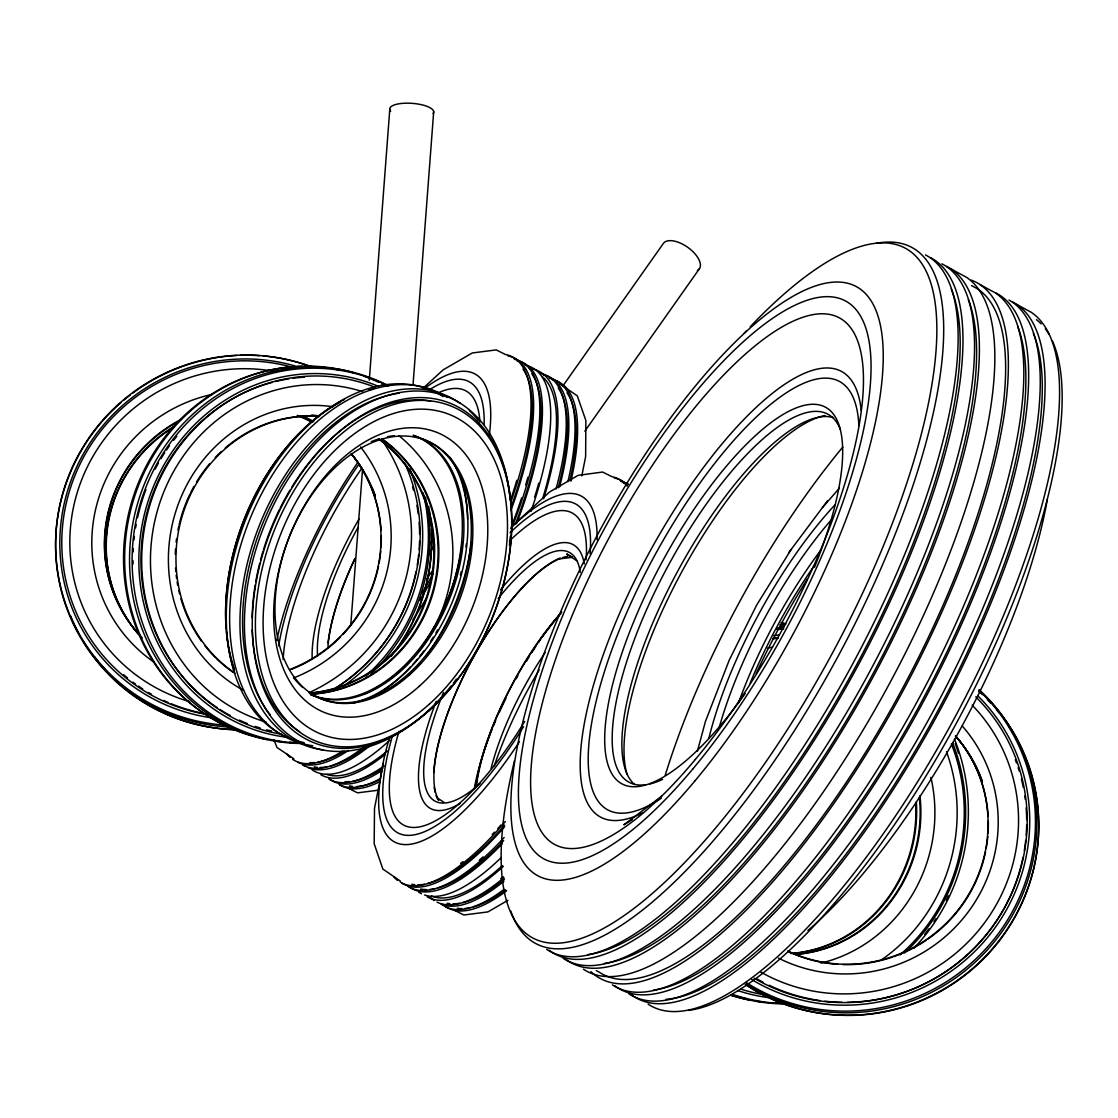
<?xml version="1.0" encoding="UTF-8"?>
<svg xmlns="http://www.w3.org/2000/svg" width="1118" height="1118" viewBox="0 0 1118 1118"><rect width="100%" height="100%" fill="white"/><g stroke="black" fill="none" stroke-linecap="round" stroke-linejoin="round"><path stroke-width="1.5" d="M350.759 625.144L362.456 470.538M369.289 380.19L389.791 109.187M413.059 384.438L433.686 111.688M383.446 763.426L374.502 808.314L374.181 843.769L382.873 869.077L400.328 881.026M581.807 475.863L585.636 456.577L585.86 420.494L577.265 395.814L559.811 383.865M697.408 751.212L705.472 721.362L729.285 660.011L756.69 605.034L791.292 549.245M426.838 578.789L431.869 571.661M562.661 386.241L663.267 243.598A22.025 10.845 35.2 0 1 689.554 248.685A22.025 10.845 35.2 0 1 697.38 270.528M584.826 431.199L699.505 268.599M822.568 507.446L839.338 488.231M788.511 552.991L827.641 500.612M422.814 388.449L443.203 369.82L472.285 352.967L496.21 349.906L505.434 354.49A229.302 75.074 -61.6 0 1 511.331 500.654M517.718 521.058L549.581 491.962L578.062 475.36L602.588 472.048L611.812 476.631A229.302 75.074 -61.6 0 1 627.1 486.162M661.59 796.24L623.844 824.818L632.397 819.62M507.935 900.311L487.853 911.925L463.914 914.985L454.705 910.401M559.797 558.874L572.458 557.267M378.163 790.216L357.536 792.844L348.327 788.26M950.901 268.879L966.357 277.236A395.604 129.52 -61.6 0 1 882.927 695.578A395.604 129.52 -61.6 0 1 583.4 969.194M979.885 284.531L995.341 292.888A395.604 129.52 -61.6 0 1 911.911 711.23A395.604 129.52 -61.6 0 1 612.385 984.86M1016.583 304.375L1031.075 312.202A395.604 129.52 -61.6 0 1 947.659 730.543A395.604 129.52 -61.6 0 1 648.133 1004.16M971.486 285.579L977.509 288.821A390.699 127.913 -61.6 0 1 895.113 701.992A390.699 127.913 -61.6 0 1 599.304 972.213L596.299 970.592M571.857 556.764L566.686 553.969L576.622 560.621M438.116 798.448L443.79 802.249M293.95 758.884L276.984 747.495L273.966 739.878M438.158 392.893A177.357 58.066 -61.6 0 1 479.915 422.073M432.848 573.995A177.357 58.066 -61.6 0 1 421.821 593.476M283.12 659.62A177.357 58.066 -61.6 0 1 361.799 468.33M430.137 389.316A186.944 61.21 -61.6 0 1 484.108 424.323M431.338 580.396A186.944 61.21 -61.6 0 1 419.977 599.989M278.703 645.813A186.944 61.21 -61.6 0 1 358.808 464.389M424.295 388.617A196.53 64.341 -61.6 0 1 489.279 435.419M425.804 599.164A196.53 64.341 -61.6 0 1 413.031 619.61M276.803 640.446A196.53 64.341 -61.6 0 1 357.648 462.712M514.238 359.241A229.302 75.074 -61.6 0 1 511.499 528.632M364.901 746.293A229.302 75.074 -61.6 0 1 302.796 764.95M531.819 373.831A226.647 74.207 -61.6 0 1 515.426 524.062M368.046 745.58A226.647 74.207 -61.6 0 1 330.145 766.179M326.708 766.892A226.647 74.207 -61.6 0 1 320.209 767.451M317.163 767.311A226.647 74.207 -61.6 0 1 314.284 766.878M516.823 360.639A229.302 75.074 -61.6 0 1 516.6 523.587M372.476 743.666A229.302 75.074 -61.6 0 1 308.344 767.8M305.382 766.347A229.302 75.074 -61.6 0 1 302.643 764.516M525.111 365.125A229.302 75.074 -61.6 0 1 531.008 511.289M389.707 740.284A229.302 75.074 -61.6 0 1 312.271 769.953M542.817 377.115A226.647 74.207 -61.6 0 1 542.817 498.027M387.261 751.016A226.647 74.207 -61.6 0 1 326.638 774.425M529.443 368.605A229.302 75.074 -61.6 0 1 543.641 498.754M385.5 754.105A229.302 75.074 -61.6 0 1 320.922 774.746M342.611 751.1A229.302 75.074 -61.6 0 1 292.595 759.332M289.953 757.291A229.302 75.074 -61.6 0 1 286.432 753.56M523.014 369.066A226.647 74.207 -61.6 0 1 510.94 507.684M344.386 751.226A226.647 74.207 -61.6 0 1 317.903 762.141M314.577 762.56A226.647 74.207 -61.6 0 1 309.868 762.658M508.019 355.887A229.302 75.074 -61.6 0 1 510.94 510.423M348.327 750.471A229.302 75.074 -61.6 0 1 298.031 762.364M540.651 373.51A229.302 75.074 -61.6 0 1 556.037 488.999M384.103 765.928A229.302 75.074 -61.6 0 1 329.209 779.218M558.217 388.086A226.647 74.207 -61.6 0 1 558.231 487.811M382.663 768.318A226.647 74.207 -61.6 0 1 353.106 781.161M349.794 781.58A226.647 74.207 -61.6 0 1 345.071 781.678M543.236 374.907A229.302 75.074 -61.6 0 1 559.559 486.875M381.965 770.526A229.302 75.074 -61.6 0 1 329.055 778.771M549.455 378.261A229.302 75.074 -61.6 0 1 567.944 481.495M380.525 778.491A229.302 75.074 -61.6 0 1 339.467 784.752M567.022 392.851A226.647 74.207 -61.6 0 1 570.054 480.069M379.505 779.917A226.647 74.207 -61.6 0 1 356.991 786.443M352.38 786.331A226.647 74.207 -61.6 0 1 349.501 785.898M552.04 379.659A229.302 75.074 -61.6 0 1 570.935 481.159M380.148 781.468A229.302 75.074 -61.6 0 1 339.201 784.501M327.937 646.218A141.329 46.271 -61.6 0 1 355.077 558.469M317.61 656A141.329 46.271 -61.6 0 1 358.123 527.305M312.202 659.145A149.98 49.108 -61.6 0 1 359.144 518.78M328.021 642.906A142.014 46.495 -61.6 0 1 354.923 558.511M428.474 555.185A177.357 58.066 -61.6 0 1 434.553 544.913M429.424 544.885A141.329 46.271 -61.6 0 1 433.099 539.044M516.837 480.307A226.647 74.207 -61.6 0 1 511.219 498.041M527.864 477.288A226.647 74.207 -61.6 0 1 525.642 485.072M521.645 497.887A226.647 74.207 -61.6 0 1 511.555 525.991M538.736 483.172A226.647 74.207 -61.6 0 1 534.586 497.3M955.247 743.568A188.662 177.371 -78.6 0 1 958.573 753.42M948.441 895.839A188.662 177.371 -78.6 0 1 946.247 900.381M935.892 918.661A188.662 177.371 -78.6 0 1 933.963 921.595M928.946 928.792A188.662 177.371 -78.6 0 1 924.712 934.341M788.4 1003.866A188.662 177.371 -78.6 0 1 730.865 994.838A187.894 176.658 -78.6 0 0 745.79 998.556M776.717 628.288A188.662 177.371 -78.6 0 1 783.564 627.729M780.252 626.974A187.894 176.658 -78.6 0 1 783.662 626.863M951.39 743.875A180.641 169.838 -78.6 0 1 900.102 954.828M763.706 994.657A180.641 169.838 -78.6 0 1 740.549 989.011M773.069 638.308A180.641 169.838 -78.6 0 1 778.198 637.595M946.471 751.631A172.214 161.914 -78.6 0 1 881.934 959.51M767.521 648.119A172.214 161.914 -78.6 0 1 772.594 647.154M954.562 739.389A187.894 176.658 -78.6 0 1 913.574 948.483M786.82 1003.503A187.894 176.658 -78.6 0 1 732.947 994.475M776.912 629.588A187.894 176.658 -78.6 0 1 783.732 628.973M952.634 742.813A182.905 171.962 -78.6 0 1 904.602 952.927M767.745 997.508A182.905 171.962 -78.6 0 1 737.503 990.478M773.81 635.667A182.905 171.962 -78.6 0 1 778.994 634.996M915.698 803.353A139.457 131.113 -78.6 0 1 790.496 953.472M916.327 801.774A139.457 131.113 -78.6 0 1 792.941 953.486M919.401 797.316A139.457 131.113 -78.6 0 1 794.73 954.325M930.889 777.331A150.902 141.874 -78.6 0 1 820.878 963.129M919.946 795.736A139.457 131.113 -78.6 0 1 795.457 954.465M772.915 638.923A179.341 168.608 -78.6 0 1 778.002 638.266M778.338 1002.902A188.662 177.371 -78.6 0 1 771.434 1002.678M764.516 1002.175A188.662 177.371 -78.6 0 1 757.655 1001.379M750.863 1000.303A188.662 177.371 -78.6 0 1 730.906 995.453M780.378 626.653A188.662 177.371 -78.6 0 1 783.802 626.527M781.817 623.089A187.894 122.225 -68.1 0 1 785.018 624.207M779.973 624.515A188.662 122.728 -68.1 0 1 784.78 625.2M780.42 626.499A187.894 122.225 -68.1 0 1 783.676 626.807M781.105 622.502A188.662 122.728 -68.1 0 1 785.996 623.942M281.666 734.274A180.641 169.838 -78.6 0 1 148.303 510.633A180.641 169.838 -78.6 0 1 375.131 387.289M266.14 722.088A172.214 161.914 -78.6 0 1 157.806 509.193A172.214 161.914 -78.6 0 1 362.693 391.649M258.775 737.097A187.894 176.658 -78.6 0 1 124.839 535.536A187.894 176.658 -78.6 0 1 301.636 366.48M308.498 366.494A187.894 176.658 -78.6 0 1 315.388 366.774M322.25 367.361A187.894 176.658 -78.6 0 1 329.083 368.213M335.833 369.345A187.894 176.658 -78.6 0 1 340.822 370.379M267.132 739.613A188.662 177.371 -78.6 0 1 130.107 512.393A188.662 177.371 -78.6 0 1 354.434 373.021M364.286 376.291A188.662 177.371 -78.6 0 1 378.625 382.314M381.727 383.837A188.662 177.371 -78.6 0 1 386.283 386.199M296.298 742.52A188.662 177.371 -78.6 0 1 289.394 742.296M280.758 741.611A188.662 177.371 -78.6 0 1 273.91 740.745M302.908 743.512A188.662 177.371 -78.6 0 1 134.985 513.386A188.662 177.371 -78.6 0 1 388.142 385.598M382.538 439.248A139.457 131.113 -78.6 0 1 433.449 591.59A139.457 131.113 -78.6 0 1 311.726 694.194M235.129 673.302A139.457 131.113 -78.6 0 1 183.198 512.882A139.457 131.113 -78.6 0 1 318.546 416.399M381.811 439.108A139.457 131.113 -78.6 0 1 432.708 591.436A139.457 131.113 -78.6 0 1 310.986 694.054M232.963 672.17A139.457 131.113 -78.6 0 1 216.836 658.949M215.648 657.789A139.457 131.113 -78.6 0 1 204.552 645.296M201.519 641.257A139.457 131.113 -78.6 0 1 195.063 631.432M194.211 629.979A139.457 131.113 -78.6 0 1 180.892 598.717M179.565 593.77A139.457 131.113 -78.6 0 1 178.768 590.43M177.72 585.357A139.457 131.113 -78.6 0 1 177.119 581.947M176.602 578.509A139.457 131.113 -78.6 0 1 176.169 575.071M175.819 571.619A139.457 131.113 -78.6 0 1 175.554 568.182M175.288 554.402A139.457 131.113 -78.6 0 1 175.526 549.176M176.127 542.216A139.457 131.113 -78.6 0 1 176.546 538.75M177.958 530.184A139.457 131.113 -78.6 0 1 178.656 526.802M179.034 525.125A139.457 131.113 -78.6 0 1 189.99 494.044M190.745 492.507A139.457 131.113 -78.6 0 1 193.959 486.428M196.558 481.942A139.457 131.113 -78.6 0 1 209.625 463.774M215.299 457.458A139.457 131.113 -78.6 0 1 221.378 451.462M225.193 448.038A139.457 131.113 -78.6 0 1 300.658 416.343M302.349 416.217A139.457 131.113 -78.6 0 1 319.538 416.385M303.062 743.107A187.894 176.658 -78.6 0 1 137.542 513.931A187.894 176.658 -78.6 0 1 388.142 385.878M287.438 737.349A182.905 171.962 -78.6 0 1 145.06 511.695A182.905 171.962 -78.6 0 1 378.429 386.353M398.888 435.671A150.902 141.874 -78.6 0 1 436.076 623.704M434.525 626.709A150.902 141.874 -78.6 0 1 418.747 650.997M408.783 662.387A150.902 141.874 -78.6 0 1 388.463 679.954M381.42 684.691A150.902 141.874 -78.6 0 1 364.664 693.803M243.598 690.379A150.902 141.874 -78.6 0 1 175.805 511.387A150.902 141.874 -78.6 0 1 332.982 406.728M378.988 439.276A139.457 131.113 -78.6 0 1 428.711 589.717A139.457 131.113 -78.6 0 1 310.161 692.95M311.852 415.309A139.457 131.113 -78.6 0 1 318.742 415.854M271.604 730.99A179.341 168.608 -78.6 0 1 266.685 729.816M260.145 728A179.341 168.608 -78.6 0 1 255.267 726.448M247.246 723.5A179.341 168.608 -78.6 0 1 239.406 720.132M230.294 715.59A179.341 168.608 -78.6 0 1 220.036 709.539M217.158 707.666A179.341 168.608 -78.6 0 1 143.607 528.269A179.341 168.608 -78.6 0 1 272.345 382.356M275.685 381.504A179.341 168.608 -78.6 0 1 289.185 378.792M292.567 378.303A179.341 168.608 -78.6 0 1 304.417 377.157M133.042 564.031A184.987 173.919 -78.6 0 1 133 560.607M133.154 551.985A184.987 173.919 -78.6 0 1 133.322 548.533M134.006 539.868A184.987 173.919 -78.6 0 1 134.384 536.416M135.599 527.836A184.987 173.919 -78.6 0 1 136.2 524.426M137.542 517.69A184.987 173.919 -78.6 0 1 145.955 489.53M155.123 469.169A184.987 173.919 -78.6 0 1 158.393 463.131M161.006 458.687A184.987 173.919 -78.6 0 1 164.667 452.846M166.582 449.967A184.987 173.919 -78.6 0 1 169.531 445.733M173.639 440.254A184.987 173.919 -78.6 0 1 176.812 436.258M379.715 439.416A139.457 131.113 -78.6 0 1 429.438 589.871A139.457 131.113 -78.6 0 1 310.902 693.09M310.86 415.379A139.457 131.113 -78.6 0 1 319.469 415.994M234.375 670.898A182.905 118.983 -68.1 0 1 344.442 399.419M368.73 390.098A182.905 118.983 -68.1 0 1 373.524 388.966M304.194 742.659A187.894 122.225 -68.1 0 1 294.383 740.102M286.501 737.028A187.894 122.225 -68.1 0 1 251.788 505.35A187.894 122.225 -68.1 0 1 443.063 396.569M312.747 745.734A188.662 122.728 -68.1 0 1 248.224 523.308A188.662 122.728 -68.1 0 1 447.298 397.449M323.06 749.885A188.662 122.728 -68.1 0 1 259.446 525.167A188.662 122.728 -68.1 0 1 460.295 403.388M469.294 410.627A188.662 122.728 -68.1 0 1 478.602 420.564M234.347 668.927A180.641 117.502 -68.1 0 1 226.577 631.852M226.269 628.414A180.641 117.502 -68.1 0 1 339.886 402.452M413.898 436.565A139.457 90.712 -68.1 0 1 456.41 603.203A139.457 90.712 -68.1 0 1 310.399 693.342M302.698 687.486A139.457 90.712 -68.1 0 1 293.573 677.648M371.302 441.624A139.457 90.712 -68.1 0 1 379.421 438.717M387.443 436.719A139.457 90.712 -68.1 0 1 394.193 435.699M441.191 697.618A187.894 122.225 -68.1 0 1 253.325 682.385A187.894 122.225 -68.1 0 1 346.3 416.217A187.894 122.225 -68.1 0 1 510.199 500.081M510.283 536.458A187.894 122.225 -68.1 0 1 509.431 545.36M456.479 679.059A187.894 122.225 -68.1 0 1 453.335 683.182M451.197 685.893A187.894 122.225 -68.1 0 1 443.469 695.089M471.237 542.607A162.054 105.413 -68.1 0 1 425.762 656.252M420.41 663.156A162.054 105.413 -68.1 0 1 417.07 667.18M310.483 694.516A139.457 90.712 -68.1 0 0 447.955 598.409A139.457 90.712 -68.1 0 0 413.171 435.265A139.457 90.712 -68.1 0 1 449.492 599.038A139.457 90.712 -68.1 0 1 310.455 694.446M299.638 731.661A179.341 116.663 -68.1 0 1 252.221 629.797M252.137 617.723A179.341 116.663 -68.1 0 1 255.183 585.035M255.743 581.695A179.341 116.663 -68.1 0 1 259.683 563.276M260.55 559.936A179.341 116.663 -68.1 0 1 262.884 551.691M263.387 550.042A179.341 116.663 -68.1 0 1 279.36 509.696M280.129 508.159A179.341 116.663 -68.1 0 1 290.037 490.047M291.826 487.113A179.341 116.663 -68.1 0 1 430.584 401.041M461.371 478.183A150.553 97.937 -68.1 0 1 467.576 519.185M466.346 543.725A150.553 97.937 -68.1 0 1 465.954 546.954M461.245 571.633A150.553 97.937 -68.1 0 1 460.392 574.918M437.655 629.909A150.553 97.937 -68.1 0 1 435.936 632.83M433.281 637.162A150.553 97.937 -68.1 0 1 430.556 641.397M423.918 650.858A150.553 97.937 -68.1 0 1 419.571 656.476M417.335 659.229A150.553 97.937 -68.1 0 1 412.724 664.567M410.362 667.153A150.553 97.937 -68.1 0 1 376.514 694.823M270.123 714.723A184.987 120.339 -68.1 0 1 262.129 524.845A184.987 120.339 -68.1 0 1 399.14 393.187M449.827 457.164A145.144 94.415 -68.1 0 1 452.944 600.38A145.144 94.415 -68.1 0 1 352.366 703.236M462.391 541.992A150.902 98.16 -68.1 0 1 422.758 645.379M509.305 541.14A177.357 58.066 -61.6 0 1 586.042 559.964M524.705 721.417A177.357 58.066 -61.6 0 1 416.036 827.376A177.357 58.066 -61.6 0 1 398.958 731.438M510.115 532.699A186.944 61.21 -61.6 0 1 590.08 553.745M523.601 726.602A186.944 61.21 -61.6 0 1 410.655 835.3A186.944 61.21 -61.6 0 1 392.376 736.007M510.856 528.045A196.53 64.341 -61.6 0 1 597.082 539.854M519.409 741.751A196.53 64.341 -61.6 0 1 404.8 844.593A196.53 64.341 -61.6 0 1 389.567 737.405M505.35 821.492A229.302 75.074 -61.6 0 1 401.823 883.108M397.631 880.495A229.302 75.074 -61.6 0 1 393.927 877.029M500.99 824.944A226.647 74.207 -61.6 0 1 497.706 828.62M494.449 832.183A226.647 74.207 -61.6 0 1 492.283 834.489M463.02 861.573A226.647 74.207 -61.6 0 1 460.602 863.431M504.679 825.098A226.647 74.207 -61.6 0 1 427.719 883.569M424.281 884.282A226.647 74.207 -61.6 0 1 417.783 884.841M414.736 884.687A226.647 74.207 -61.6 0 1 411.857 884.268M504.595 826.761A229.302 75.074 -61.6 0 1 400.216 881.892M614.397 478.029A229.302 75.074 -61.6 0 1 627.394 484.974M504.162 837.522A229.302 75.074 -61.6 0 1 407.777 886.225M620.616 481.383A229.302 75.074 -61.6 0 1 628.344 484.276M498.153 598.619A141.329 46.271 -61.6 0 1 580.242 572.486M479.957 783.578A141.329 46.271 -61.6 0 1 443.553 692.461M483.046 856.891A226.647 74.207 -61.6 0 1 479.259 860.217M503.673 840.638A226.647 74.207 -61.6 0 1 438.27 887.874M434.79 888.712A226.647 74.207 -61.6 0 1 429.759 889.453M426.587 889.593A226.647 74.207 -61.6 0 1 420.661 889.02M502.164 843.81A229.302 75.074 -61.6 0 1 409.02 886.658M623.201 482.78A229.302 75.074 -61.6 0 1 627.981 484.22M501.297 857.52A229.302 75.074 -61.6 0 1 424.547 895.001M421.5 893.743A229.302 75.074 -61.6 0 1 418.649 892.094M502.443 865.542A226.647 74.207 -61.6 0 1 431.478 895.993M503.338 866.338A229.302 75.074 -61.6 0 1 427.3 896.888M503.939 877.602A229.302 75.074 -61.6 0 1 437.04 902.128M434.189 900.493A229.302 75.074 -61.6 0 1 430.304 897.293M503.156 876.61A226.647 74.207 -61.6 0 1 500.682 878.636M504.511 879.028A226.647 74.207 -61.6 0 1 462.922 902.589M459.484 903.302A226.647 74.207 -61.6 0 1 452.986 903.861M449.953 903.707A226.647 74.207 -61.6 0 1 447.074 903.288M504.008 881.11A229.302 75.074 -61.6 0 1 441.121 904.21M500.459 589.857A149.98 49.108 -61.6 0 1 584.281 563.933M460.183 803.423A149.98 49.108 -61.6 0 1 436.216 701.391M504.05 889.341A229.302 75.074 -61.6 0 1 441.638 904.28M505.629 889.788A226.647 74.207 -61.6 0 1 473.487 906.894M469.993 907.732A226.647 74.207 -61.6 0 1 464.976 908.473M461.79 908.613A226.647 74.207 -61.6 0 1 457.29 908.291M506.636 890.739A229.302 75.074 -61.6 0 1 445.579 906.642M437.907 799.719A142.014 46.495 -61.6 0 1 436.118 795.569M435.181 792.396A142.014 46.495 -61.6 0 1 434.203 787.128M433.77 772.496A142.014 46.495 -61.6 0 1 479.37 646.511A142.014 46.495 -61.6 0 1 559.852 558.175M438.857 800.32A141.329 46.271 -61.6 0 1 466.08 671.149A141.329 46.271 -61.6 0 1 560.873 558.203M562.647 557.575A141.329 46.271 -61.6 0 1 567.72 556.317M491.068 768.429A141.329 46.271 -61.6 0 1 545.137 652.591M476.296 787.072A141.329 46.271 -61.6 0 1 560.803 613.656M475.821 787.421A142.014 46.495 -61.6 0 1 561.823 611.965M474.311 788.693A156.073 51.107 -61.6 0 1 489.866 734.875M490.522 733.184A156.073 51.107 -61.6 0 1 492.367 728.517M493.653 725.386A156.073 51.107 -61.6 0 1 495.651 720.649M499.159 712.683A156.073 51.107 -61.6 0 1 505.909 698.401M516.181 678.766A156.073 51.107 -61.6 0 1 517.858 675.789M526.41 661.199A156.073 51.107 -61.6 0 1 529.149 656.769M531.958 652.367A156.073 51.107 -61.6 0 1 535.746 646.567M538.638 642.291A156.073 51.107 -61.6 0 1 540.567 639.482M542.51 636.715A156.073 51.107 -61.6 0 1 555.87 618.995M558.036 616.311A156.073 51.107 -61.6 0 1 560.216 613.698M494.31 765.83A177.357 58.066 -61.6 0 1 539.183 669.948M474.242 789.392A195.161 63.894 -61.6 0 1 476.45 781.692M404.744 463.173A180.641 176.644 -37.2 0 1 332.284 690.211M208.311 714.737A180.641 176.644 -37.2 0 1 66.773 500.962A180.641 176.644 -37.2 0 1 292.133 367.179M385.137 444.838A172.214 168.413 -37.2 0 1 308.987 692.685M189.683 701.671A172.214 168.413 -37.2 0 1 75.255 499.606A172.214 168.413 -37.2 0 1 275.028 371.483M425.413 497.035A188.662 184.498 -37.2 0 1 370.91 674M229.33 727.035A188.662 184.498 -37.2 0 1 69.693 615.822A188.662 184.498 -37.2 0 1 101.668 422.003M102.772 420.731A188.662 184.498 -37.2 0 1 120.842 402.704M123.441 400.468A188.662 184.498 -37.2 0 1 130.093 395.115M132.804 393.061A188.662 184.498 -37.2 0 1 182.066 366.578M183.659 366.019A188.662 184.498 -37.2 0 1 236.834 355.468M240.314 355.314A188.662 184.498 -37.2 0 1 259.614 355.65M263.107 355.915A188.662 184.498 -37.2 0 1 312.202 367.053M431.506 533.062A187.894 183.743 -37.2 0 1 395.213 651.417M235.423 729.774A187.894 183.743 -37.2 0 1 110.263 675.188M106.699 671.443A187.894 183.743 -37.2 0 1 102.101 666.272M97.727 660.934A187.894 183.743 -37.2 0 1 94.583 656.853M351.932 454.691A139.457 136.368 -37.2 0 1 375.299 495.903M138.325 634.004A139.457 136.368 -37.2 0 1 172.773 427.719M297.15 415.407A139.457 136.368 -37.2 0 1 311.083 421.724M351.136 453.531A139.457 136.368 -37.2 0 1 289.59 669.556M142.21 637.847A139.457 136.368 -37.2 0 1 181.507 419.236M304.655 416.972A139.457 136.368 -37.2 0 1 313.683 421.71M352.477 455.236A139.457 136.368 -37.2 0 1 381.07 530.491M381.28 535.578A139.457 136.368 -37.2 0 1 381.014 547.61M380.749 551.048A139.457 136.368 -37.2 0 1 379.128 562.983M378.485 566.337A139.457 136.368 -37.2 0 1 366.662 600.506M365.893 602.029A139.457 136.368 -37.2 0 1 342.933 634.479M340.529 636.981A139.457 136.368 -37.2 0 1 291.477 669.291M138.981 634.465A139.457 136.368 -37.2 0 1 177.161 422.073M301.846 415.91A139.457 136.368 -37.2 0 1 312.481 421.22M351.653 454.327A139.457 136.368 -37.2 0 1 363.434 470.888M371.959 487.616A139.457 136.368 -37.2 0 1 375.019 495.54M138.059 633.64A139.457 136.368 -37.2 0 1 173.975 426.447M298.464 415.658A139.457 136.368 -37.2 0 1 312.299 422.157M423.191 492.926A187.894 183.743 -37.2 0 1 365.949 676.027M223.446 725.023A187.894 183.743 -37.2 0 1 60.973 500.137A187.894 183.743 -37.2 0 1 311.223 366.844M409.803 469.001A182.905 178.866 -37.2 0 1 343.911 685.781M211.386 717.798A182.905 178.866 -37.2 0 1 64.69 501.563A182.905 178.866 -37.2 0 1 294.747 365.865M360.569 446.934A150.902 147.576 -37.2 0 1 293.503 677.983M154.046 662.219A150.902 147.576 -37.2 0 1 95.212 511.15A150.902 147.576 -37.2 0 1 212.35 394.319M412.584 487.001A179.341 175.386 -37.2 0 1 413.506 490.271M416.902 505.322A179.341 175.386 -37.2 0 1 418.202 513.791M419.082 522.288A179.341 175.386 -37.2 0 1 419.627 534.18M419.557 541.042A179.341 175.386 -37.2 0 1 419.11 549.665M418.635 554.821A179.341 175.386 -37.2 0 1 417.252 565.051M415.994 571.773A179.341 175.386 -37.2 0 1 336.784 687.36M204.273 713.577A179.341 175.386 -37.2 0 1 171.403 703.837M168.245 702.523A179.341 175.386 -37.2 0 1 163.591 700.441M151.503 694.25A179.341 175.386 -37.2 0 1 148.54 692.531M142.699 688.94A179.341 175.386 -37.2 0 1 138.422 686.089M135.627 684.118A179.341 175.386 -37.2 0 1 132.86 682.106M127.494 677.913A179.341 175.386 -37.2 0 1 123.609 674.671M428.655 506.3A188.662 184.498 -37.2 0 1 431.269 526.941M431.38 528.66A188.662 184.498 -37.2 0 1 390.993 656.364M234.682 729.607A188.662 184.498 -37.2 0 1 82.816 640.684M78.581 633.137A188.662 184.498 -37.2 0 1 70.56 615.836M1007.933 724.855A187.894 183.743 -37.2 0 1 1017.632 741.038M1021.489 748.767A187.894 183.743 -37.2 0 1 972.339 969.278A187.894 183.743 -37.2 0 1 746.363 984.804M978.627 691.231A187.894 183.743 -37.2 0 1 982.415 694.697M987.32 699.533A187.894 183.743 -37.2 0 1 990.883 703.292M996.585 709.776A187.894 183.743 -37.2 0 1 998.779 712.446M979.717 690.896A188.662 184.498 -37.2 0 1 997.214 942.949A188.662 184.498 -37.2 0 1 745.231 984.497M979.13 689.624A188.662 184.498 -37.2 0 1 995.928 939.805A188.662 184.498 -37.2 0 1 746.293 983.966M975.776 696.891A180.641 176.644 -37.2 0 1 988.186 932.426A180.641 176.644 -37.2 0 1 754.161 978.18M972.213 705.165A172.214 168.413 -37.2 0 1 981.031 927.395A172.214 168.413 -37.2 0 1 760.687 972.031M979.158 690.421A187.894 183.743 -37.2 0 1 994.084 939.12A187.894 183.743 -37.2 0 1 746.013 982.415M977.649 695.648A182.905 178.866 -37.2 0 1 989.668 934.844A182.905 178.866 -37.2 0 1 751.757 979.578M1015.298 759.709A179.341 175.386 -37.2 0 1 1016.486 762.895M1018.121 767.675A179.341 175.386 -37.2 0 1 1019.141 770.903M1021.419 779.12A179.341 175.386 -37.2 0 1 1023.305 787.491M1024.787 795.946A179.341 175.386 -37.2 0 1 1025.248 799.342M1026.128 807.825A179.341 175.386 -37.2 0 1 1026.673 819.718M1026.659 824.874A179.341 175.386 -37.2 0 1 1026.156 835.202M1025.681 840.359A179.341 175.386 -37.2 0 1 1024.298 850.602M1023.04 857.324A179.341 175.386 -37.2 0 1 847.304 1002.315M842.106 1002.301A179.341 175.386 -37.2 0 1 824.846 1001.197M819.732 1000.54A179.341 175.386 -37.2 0 1 769.114 985.265M763.049 982.233A179.341 175.386 -37.2 0 1 757.068 978.935M956.281 736.818A139.457 136.368 -37.2 0 1 988.116 816.028M988.326 821.129A139.457 136.368 -37.2 0 1 988.06 833.148M987.795 836.599A139.457 136.368 -37.2 0 1 986.174 848.534M985.531 851.874A139.457 136.368 -37.2 0 1 973.708 886.043M972.94 887.58A139.457 136.368 -37.2 0 1 927.591 939.302M926.165 940.28A139.457 136.368 -37.2 0 1 893.687 956.645M892.066 957.204A139.457 136.368 -37.2 0 1 842.72 964.568M837.536 964.303A139.457 136.368 -37.2 0 1 788.078 951.376M955.345 735.993A139.457 136.368 -37.2 0 1 982.065 781.077M967.126 751.086A139.457 136.368 -37.2 0 1 982.345 781.44M955.624 736.357A139.457 136.368 -37.2 0 1 966.176 749.703M962.235 725.973A150.902 147.576 -37.2 0 1 965.407 915.6A150.902 147.576 -37.2 0 1 778.491 958.126M956.002 736.455A139.457 136.368 -37.2 0 1 958.168 909.828A139.457 136.368 -37.2 0 1 787.799 951.013M665.238 775.207A358.738 117.46 -61.6 0 1 842.874 446.99M642.598 812.926A253.339 82.942 -61.6 0 1 649.055 553.005A253.339 82.942 -61.6 0 1 861.237 410.627M661.269 798.28A243.514 79.727 -61.6 0 1 650.83 562.689A243.514 79.727 -61.6 0 1 858.876 425.679M745.259 693.495A214.083 70.099 -61.6 0 1 604.88 732.052A214.083 70.099 -61.6 0 1 758.242 433.085A214.083 70.099 -61.6 0 1 826.118 535.857M825.615 537.381A214.083 70.099 -61.6 0 1 814.477 567.287M645.491 784.78A209.178 68.491 -61.6 0 1 670.283 561.879A209.178 68.491 -61.6 0 1 840.429 429.578M662.583 779.358A209.178 68.491 -61.6 0 1 649.837 783.984M634.535 784.501A209.178 68.491 -61.6 0 1 678.43 569.859A209.178 68.491 -61.6 0 1 833.525 417.643M626.918 773.991A214.083 70.099 -61.6 0 1 684.314 567.217A214.083 70.099 -61.6 0 1 825.014 415.491M1047.3 499.62A334.883 109.648 -61.6 0 1 807.923 930.469M708.882 738.132A214.083 70.099 -61.6 0 1 834.587 505.252M719.293 727.231A209.178 68.491 -61.6 0 1 830.912 520.275M738.453 703.012A209.178 68.491 -61.6 0 1 820.207 550.908M750.122 683.238A214.083 70.099 -61.6 0 1 813.96 566.029M756.159 673.539A299.331 98.007 -61.6 0 1 807.308 578.984M996.026 293.042A395.604 129.52 -61.6 0 1 918.032 711.495A395.604 129.52 -61.6 0 1 614.718 985.657M1017.632 326.302A390.699 127.913 -61.6 0 1 917.626 708.91A390.699 127.913 -61.6 0 1 653.653 990.031M750.164 326.833A391.971 128.332 -61.6 0 1 931.923 384.452A391.971 128.332 -61.6 0 1 658.348 888.139A391.971 128.332 -61.6 0 1 514.49 760.729M744.113 333.304A391.971 128.332 -61.6 0 1 746.545 330.69M971.304 280.115A395.604 129.52 -61.6 0 1 897.922 700.231A395.604 129.52 -61.6 0 1 590.863 971.612M930.33 257.559A395.604 129.52 -61.6 0 1 852.335 676.013A395.604 129.52 -61.6 0 1 549.022 950.174M951.222 289.059A390.699 127.913 -61.6 0 1 853.034 671.401A390.699 127.913 -61.6 0 1 587.956 954.534M946.75 266.433A395.604 129.52 -61.6 0 1 868.77 684.887A395.604 129.52 -61.6 0 1 565.442 959.048M876.316 243.319A395.604 129.52 -61.6 0 1 834.377 663.1A395.604 129.52 -61.6 0 1 510.758 911.016M941.915 263.82A395.604 129.52 -61.6 0 1 866.17 678.179A395.604 129.52 -61.6 0 1 563.109 958.238M1012.447 301.916A395.604 129.52 -61.6 0 1 934.466 720.369A395.604 129.52 -61.6 0 1 631.139 994.531M925.494 254.946A395.604 129.52 -61.6 0 1 849.75 669.319A395.604 129.52 -61.6 0 1 546.688 949.364M1033.339 333.416A390.699 127.913 -61.6 0 1 932.719 720.202A390.699 127.913 -61.6 0 1 666.174 999.282M1009.037 300.071A395.604 129.52 -61.6 0 1 930.693 715.827A395.604 129.52 -61.6 0 1 628.805 993.72M968.356 299.68A390.699 127.913 -61.6 0 1 868.351 682.301A390.699 127.913 -61.6 0 1 604.377 963.409M1036.456 319.678A391.971 128.332 -61.6 0 1 1041.124 323.857M1045.344 328.832A391.971 128.332 -61.6 0 1 1049.131 334.562M1052.429 341.018A391.971 128.332 -61.6 0 1 955.792 724.268A391.971 128.332 -61.6 0 1 688.73 1010.379M390.727 111.087A22.025 7.099 4.3 0 1 411.019 103.275A22.025 7.099 4.3 0 1 433.127 113.505M429.913 709.623A180.641 117.502 -68.1 0 0 463.76 412.64A180.641 117.502 -68.1 0 0 256.902 598.465A180.641 117.502 -68.1 0 0 429.913 709.623M429.48 703.991A172.214 112.038 -68.1 0 0 461.762 420.829A172.214 112.038 -68.1 0 0 264.533 598.004A172.214 112.038 -68.1 0 0 429.48 703.991M409.705 674.741A139.457 90.712 -68.1 0 0 435.838 445.467A139.457 90.712 -68.1 0 0 276.132 588.92A139.457 90.712 -68.1 0 0 409.705 674.741M428.963 710.713A182.905 118.983 -68.1 0 0 463.243 409.999A182.905 118.983 -68.1 0 0 253.772 598.158A182.905 118.983 -68.1 0 0 428.963 710.713M419.446 686.089A150.902 98.16 -68.1 0 0 447.731 437.99A150.902 98.16 -68.1 0 0 274.916 593.225A150.902 98.16 -68.1 0 0 419.446 686.089M695.158 780.63A334.883 109.648 -61.6 0 0 859.085 288.262A334.883 109.648 -61.6 0 0 536.738 674.531A334.883 109.648 -61.6 0 0 695.158 780.63M692.95 768.807A317.107 103.82 -61.6 0 0 848.171 302.559A317.107 103.82 -61.6 0 0 542.943 668.326A317.107 103.82 -61.6 0 0 692.95 768.807M695.354 759.457A299.331 98.007 -61.6 0 0 841.868 319.357A299.331 98.007 -61.6 0 0 553.745 664.623A299.331 98.007 -61.6 0 0 695.354 759.457"/></g></svg>
